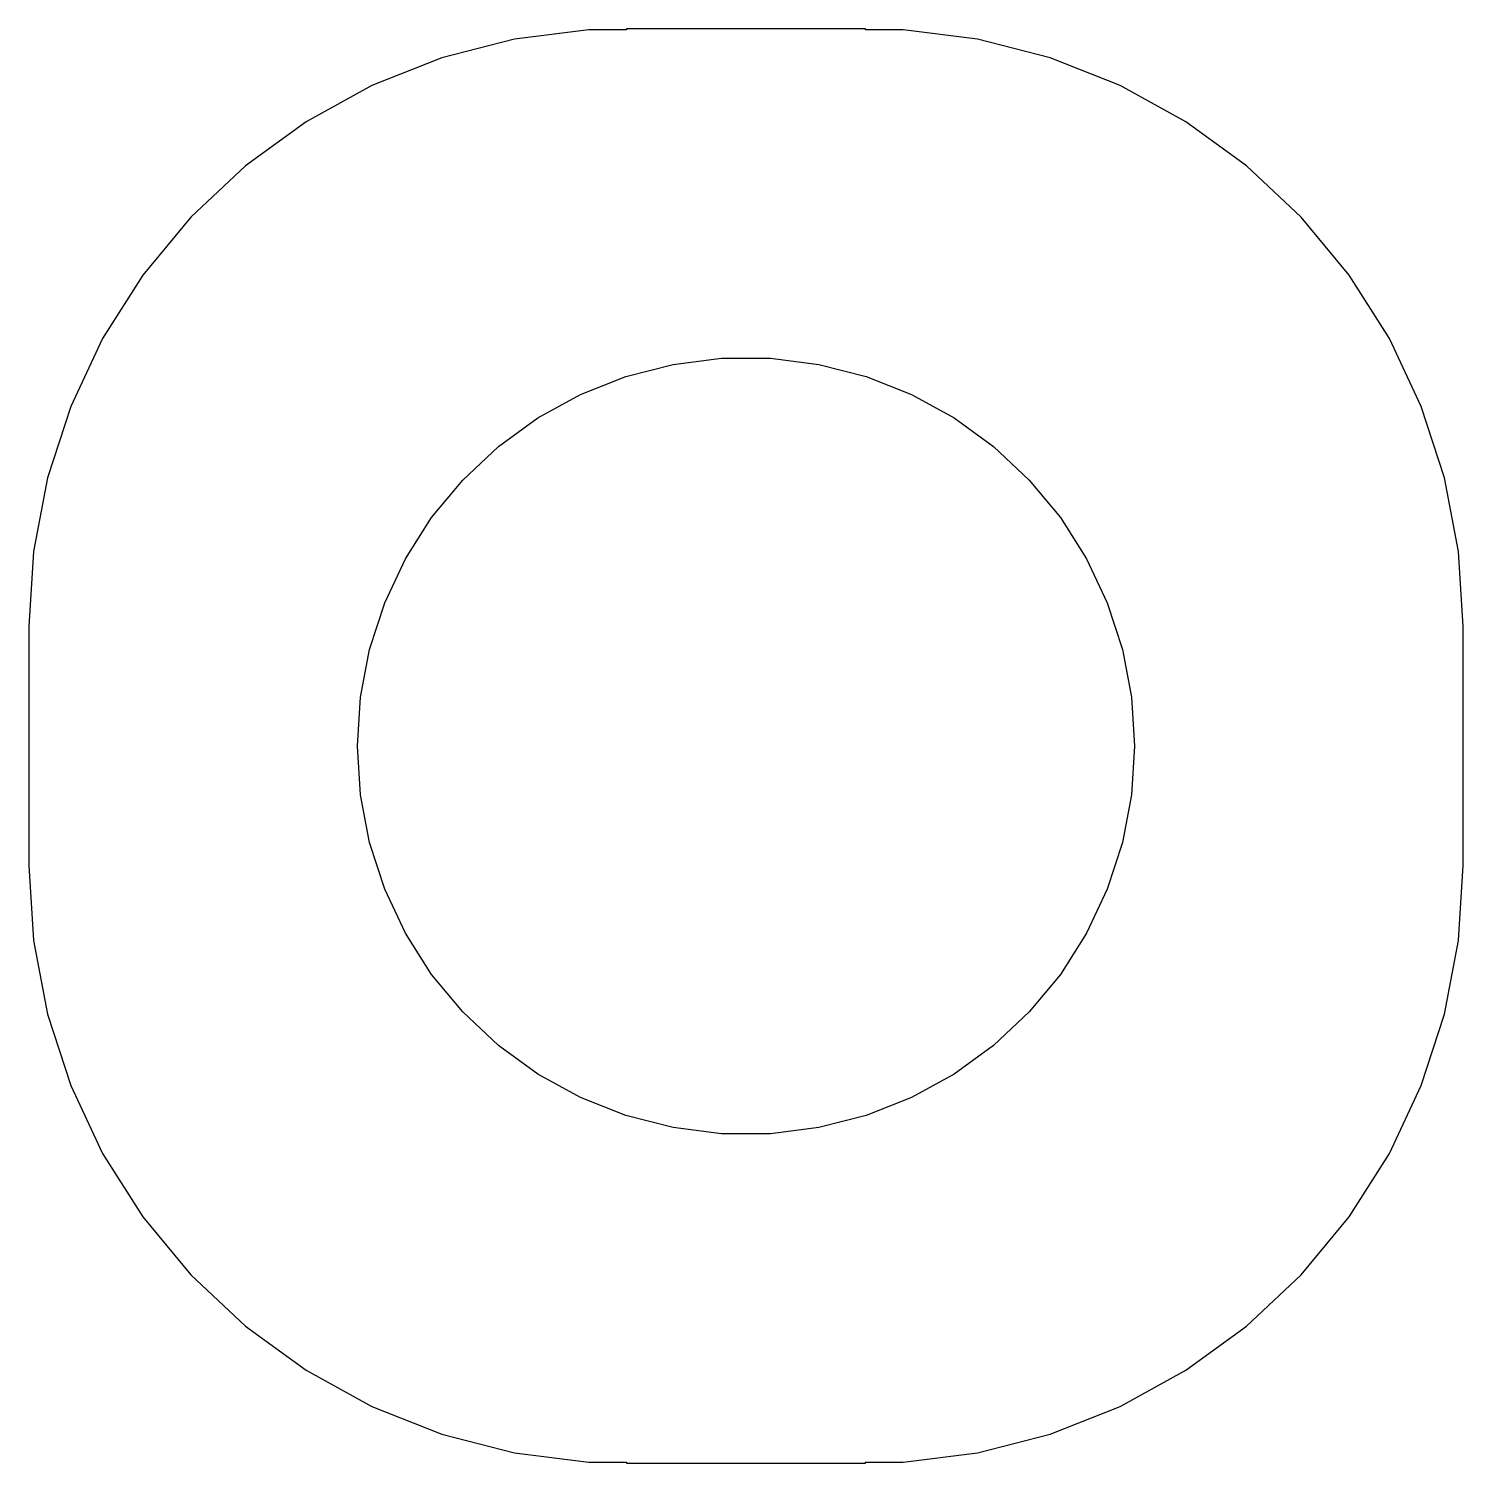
# Model space of a CAD drawing. Header units: metres. Extents: x 9 to 21, y 9 to 21.
import ezdxf

# ---------------------------------------------------------------- set-up
doc = ezdxf.new("R2010")
doc.units = ezdxf.units.M

msp = doc.modelspace()

# ---------------------------------------------------------------- linework, layer by layer
for p, q in [((16, 21), (14, 21)), ((14, 21), (14, 20.9901)), ((16, 20.9901), (16, 21)), ((13.0631, 20.9114), (12.4549, 20.7553)), ((13.686, 20.9901), (13.0631, 20.9114)), ((14, 20.9901), (13.686, 20.9901)), ((16.3139, 20.9901), (16, 20.9901)), ((16.9369, 20.9114), (16.3139, 20.9901)), ((17.5451, 20.7553), (16.9369, 20.9114)), ((12.4549, 20.7553), (11.8711, 20.5241)), ((18.1289, 20.5241), (17.5451, 20.7553)), ((11.8711, 20.5241), (11.3209, 20.2216)), ((18.6791, 20.2216), (18.1289, 20.5241)), ((11.3209, 20.2216), (10.8129, 19.8526)), ((19.1871, 19.8526), (18.6791, 20.2216)), ((10.8129, 19.8526), (10.3551, 19.4227)), ((19.6448, 19.4227), (19.1871, 19.8526)), ((10.3551, 19.4227), (9.95491, 18.9389)), ((20.0451, 18.9389), (19.6448, 19.4227)), ((9.95491, 18.9389), (9.61845, 18.4088)), ((20.3815, 18.4088), (20.0451, 18.9389)), ((9.61845, 18.4088), (9.3511, 17.8406)), ((20.6489, 17.8406), (20.3815, 18.4088)), ((14.391, 18.1924), (14.7959, 18.2436)), ((14.7959, 18.2436), (15.2041, 18.2436)), ((15.2041, 18.2436), (15.609, 18.1924)), ((13.9957, 18.0909), (14.391, 18.1924)), ((15.609, 18.1924), (16.0043, 18.0909)), ((13.6162, 17.9407), (13.9957, 18.0909)), ((16.0043, 18.0909), (16.3838, 17.9407)), ((13.2586, 17.7441), (13.6162, 17.9407)), ((16.3838, 17.9407), (16.7414, 17.7441)), ((9.3511, 17.8406), (9.15707, 17.2434)), ((20.8429, 17.2434), (20.6489, 17.8406)), ((12.9284, 17.5042), (13.2586, 17.7441)), ((16.7414, 17.7441), (17.0716, 17.5042)), ((12.6308, 17.2248), (12.9284, 17.5042)), ((17.0716, 17.5042), (17.3691, 17.2248)), ((9.15707, 17.2434), (9.03941, 16.6267)), ((12.3707, 16.9103), (12.6308, 17.2248)), ((17.3691, 17.2248), (17.6293, 16.9103)), ((20.9606, 16.6267), (20.8429, 17.2434)), ((12.152, 16.5657), (12.3707, 16.9103)), ((17.6293, 16.9103), (17.848, 16.5657)), ((9.03941, 16.6267), (9, 16)), ((11.9782, 16.1964), (12.152, 16.5657)), ((17.848, 16.5657), (18.0218, 16.1964)), ((21, 16), (20.9606, 16.6267)), ((11.8521, 15.8082), (11.9782, 16.1964)), ((18.0218, 16.1964), (18.1479, 15.8082)), ((9, 16), (9, 14)), ((21, 14), (21, 16)), ((11.7756, 15.4073), (11.8521, 15.8082)), ((18.1479, 15.8082), (18.2244, 15.4073)), ((11.75, 15), (11.7756, 15.4073)), ((18.2244, 15.4073), (18.25, 15)), ((11.7756, 14.5927), (11.75, 15)), ((18.25, 15), (18.2244, 14.5927)), ((11.8521, 14.1918), (11.7756, 14.5927)), ((18.2244, 14.5927), (18.1479, 14.1918)), ((11.9782, 13.8036), (11.8521, 14.1918)), ((18.1479, 14.1918), (18.0218, 13.8036)), ((9, 14), (9.03941, 13.3733)), ((20.9606, 13.3733), (21, 14)), ((12.152, 13.4343), (11.9782, 13.8036)), ((18.0218, 13.8036), (17.848, 13.4343)), ((9.03941, 13.3733), (9.15707, 12.7565)), ((12.3707, 13.0897), (12.152, 13.4343)), ((17.848, 13.4343), (17.6293, 13.0897)), ((20.8429, 12.7565), (20.9606, 13.3733)), ((12.6308, 12.7752), (12.3707, 13.0897)), ((17.6293, 13.0897), (17.3691, 12.7752)), ((9.15707, 12.7565), (9.3511, 12.1594)), ((12.9284, 12.4958), (12.6308, 12.7752)), ((17.3691, 12.7752), (17.0716, 12.4958)), ((20.6489, 12.1594), (20.8429, 12.7565)), ((13.2586, 12.2559), (12.9284, 12.4958)), ((17.0716, 12.4958), (16.7414, 12.2559)), ((13.6162, 12.0593), (13.2586, 12.2559)), ((16.7414, 12.2559), (16.3838, 12.0593)), ((9.3511, 12.1594), (9.61845, 11.5912)), ((20.3815, 11.5912), (20.6489, 12.1594)), ((13.9957, 11.9091), (13.6162, 12.0593)), ((16.3838, 12.0593), (16.0043, 11.9091)), ((14.391, 11.8076), (13.9957, 11.9091)), ((16.0043, 11.9091), (15.609, 11.8076)), ((14.7959, 11.7564), (14.391, 11.8076)), ((15.609, 11.8076), (15.2041, 11.7564)), ((15.2041, 11.7564), (14.7959, 11.7564)), ((9.61845, 11.5912), (9.95491, 11.0611)), ((20.0451, 11.0611), (20.3815, 11.5912)), ((9.95491, 11.0611), (10.3551, 10.5773)), ((19.6448, 10.5773), (20.0451, 11.0611)), ((10.3551, 10.5773), (10.8129, 10.1474)), ((19.1871, 10.1474), (19.6448, 10.5773)), ((10.8129, 10.1474), (11.3209, 9.77835)), ((18.6791, 9.77835), (19.1871, 10.1474)), ((11.3209, 9.77835), (11.8711, 9.47586)), ((18.1289, 9.47586), (18.6791, 9.77835)), ((11.8711, 9.47586), (12.4549, 9.24471)), ((17.5451, 9.24471), (18.1289, 9.47586)), ((12.4549, 9.24471), (13.0631, 9.08856)), ((16.9369, 9.08856), (17.5451, 9.24471)), ((13.0631, 9.08856), (13.686, 9.00986)), ((13.686, 9.00986), (14, 9.00986)), ((14, 9.00986), (14, 9)), ((14, 9), (16, 9)), ((16, 9.00986), (16.3139, 9.00986)), ((16, 9), (16, 9.00986)), ((16.3139, 9.00986), (16.9369, 9.08856))]:
    msp.add_line(p, q)

doc.saveas('drawing.dxf')
